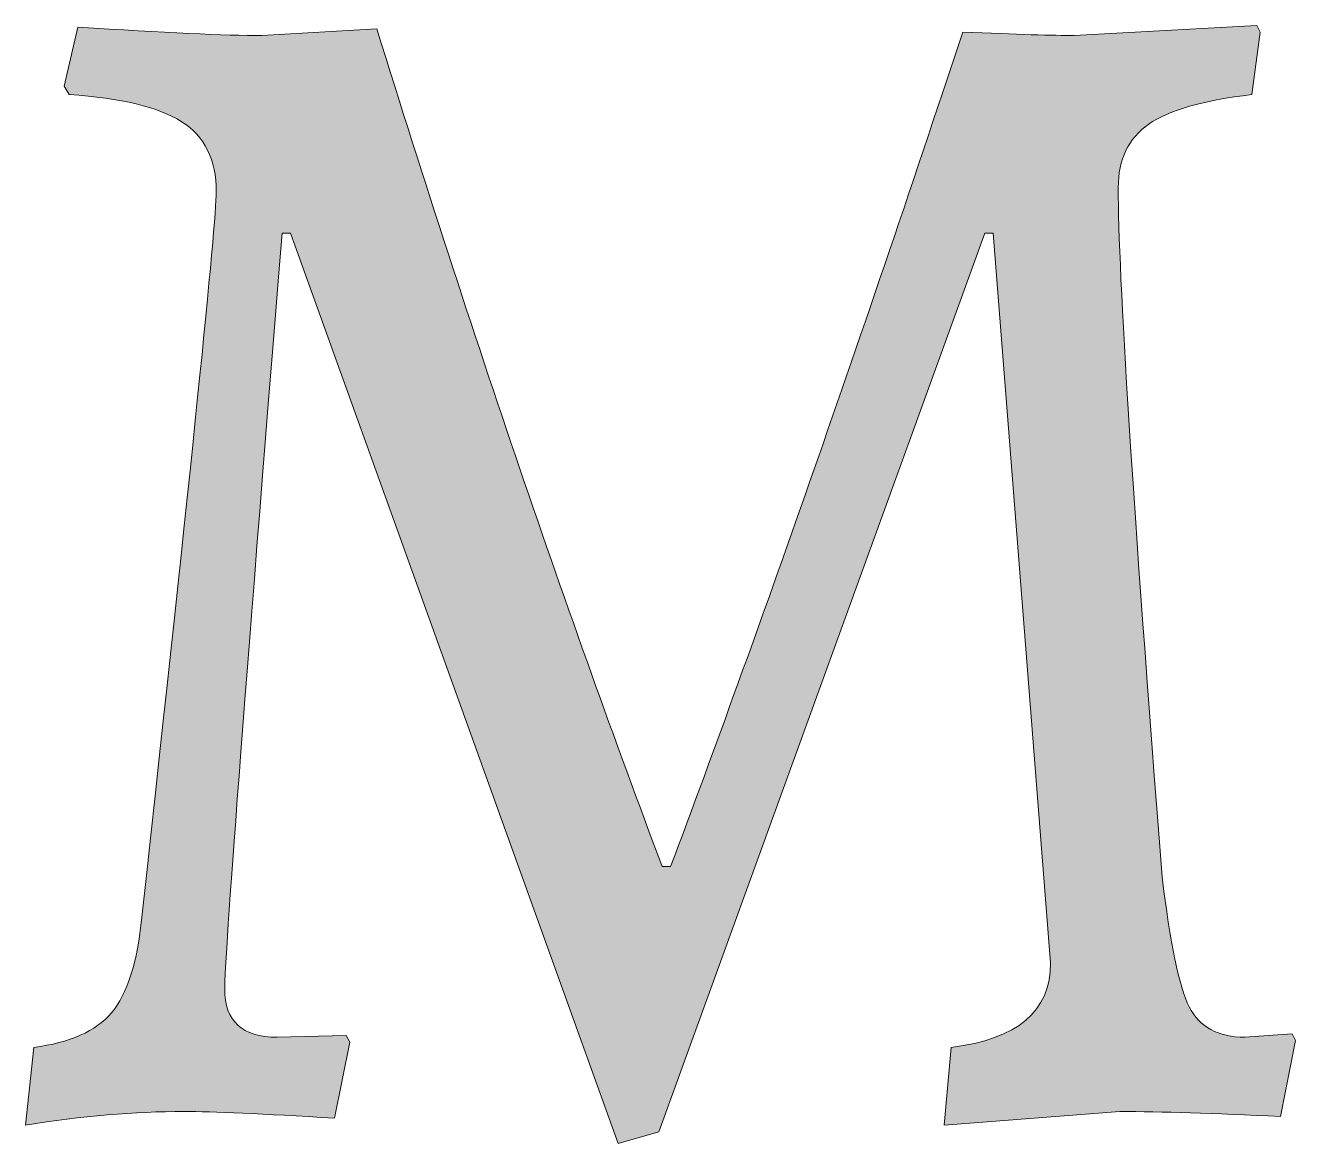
# Model space of a CAD drawing. Header units: inches. Extents: x 30.75 to 38.26, y -31.75 to -24.55.
# Drawn here: x 33.778 to 34.557, y -31.754 to -31.068 of the extents above; entities that cross this region are included whole.
import ezdxf

# ---------------------------------------------------------------- set-up
doc = ezdxf.new("R2010")
doc.units = ezdxf.units.IN
doc.header["$MEASUREMENT"] = 0
doc.layers.add('Layer 3', color=7, linetype='Continuous')

msp = doc.modelspace()

# ---------------------------------------------------------------- hatches: boundary and pattern name
at = {"layer": 'Layer 3', "true_color": 0xffffff}
h = msp.add_hatch(color=7, dxfattribs=at)
h.dxf.hatch_style = 2
edge = h.paths.add_edge_path()
edge.add_spline(control_points=[(33.93539, -31.19516), (33.91189, -31.48478), (33.90017, -31.63941), (33.90017, -31.65911), (33.90017, -31.67881), (33.91085, -31.68867), (33.93227, -31.68867), (33.93227, -31.68867), (33.97478, -31.68763), (33.97478, -31.68763), (33.97478, -31.68763), (33.97687, -31.69176), (33.97687, -31.69176), (33.97687, -31.69176), (33.96755, -31.73841), (33.96755, -31.73841), (33.92328, -31.73564), (33.89255, -31.73428), (33.87523, -31.73428), (33.84483, -31.73428), (33.81234, -31.73704), (33.77783, -31.74258), (33.77783, -31.74258), (33.78298, -31.69489), (33.78298, -31.69489), (33.80511, -31.69212), (33.821, -31.68502), (33.8307, -31.67363), (33.84033, -31.66223), (33.84659, -31.6427), (33.84932, -31.61503), (33.87973, -31.3379), (33.89496, -31.18946), (33.89496, -31.16976), (33.89496, -31.15007), (33.88786, -31.13571), (33.87367, -31.12673), (33.85954, -31.11774), (33.83656, -31.11221), (33.80478, -31.11013), (33.80478, -31.11013), (33.80166, -31.10495), (33.80166, -31.10495), (33.80166, -31.10495), (33.80993, -31.06868), (33.80993, -31.06868), (33.86319, -31.07214), (33.90082, -31.07386), (33.92296, -31.07386), (33.92296, -31.07386), (33.99347, -31.06969), (33.99347, -31.06969), (34.0522, -31.25841), (34.1106, -31.42983), (34.16867, -31.58394), (34.16867, -31.58394), (34.17382, -31.58394), (34.17382, -31.58394), (34.22779, -31.44019), (34.28756, -31.26947), (34.35318, -31.07178), (34.38639, -31.07318), (34.40918, -31.07386), (34.42161, -31.07386), (34.42161, -31.07386), (34.5336, -31.06764), (34.5336, -31.06764), (34.5336, -31.06764), (34.53568, -31.07178), (34.53568, -31.07178), (34.53568, -31.07178), (34.53047, -31.11013), (34.53047, -31.11013), (34.50078, -31.11361), (34.47969, -31.11967), (34.46726, -31.12829), (34.45482, -31.13695), (34.44857, -31.14991), (34.44857, -31.16716), (34.44857, -31.22038), (34.45756, -31.3614), (34.47552, -31.59016), (34.4804, -31.63095), (34.48594, -31.65755), (34.49212, -31.66998), (34.49838, -31.68245), (34.50977, -31.68867), (34.52637, -31.68867), (34.52637, -31.68867), (34.55541, -31.68659), (34.55541, -31.68659), (34.55541, -31.68659), (34.55743, -31.69072), (34.55743, -31.69072), (34.55743, -31.69072), (34.54812, -31.7374), (34.54812, -31.7374), (34.50736, -31.73532), (34.47448, -31.73428), (34.44961, -31.73428), (34.44961, -31.73428), (34.34179, -31.74258), (34.34179, -31.74258), (34.34179, -31.74258), (34.34596, -31.69489), (34.34596, -31.69489), (34.38672, -31.69003), (34.40709, -31.67278), (34.40709, -31.64303), (34.40709, -31.64303), (34.37187, -31.19516), (34.37187, -31.19516), (34.37187, -31.19516), (34.36667, -31.19516), (34.36667, -31.19516), (34.36667, -31.19516), (34.16659, -31.74671), (34.16659, -31.74671), (34.16659, -31.74671), (34.14172, -31.75397), (34.14172, -31.75397), (34.14172, -31.75397), (33.9406, -31.19516), (33.9406, -31.19516), (33.9406, -31.19516), (33.93539, -31.19516), (33.93539, -31.19516)], knot_values=[0, 0, 0, 0, 1, 1, 1, 2, 2, 2, 3, 3, 3, 4, 4, 4, 5, 5, 5, 6, 6, 6, 7, 7, 7, 8, 8, 8, 9, 9, 9, 10, 10, 10, 11, 11, 11, 12, 12, 12, 13, 13, 13, 14, 14, 14, 15, 15, 15, 16, 16, 16, 17, 17, 17, 18, 18, 18, 19, 19, 19, 20, 20, 20, 21, 21, 21, 22, 22, 22, 23, 23, 23, 24, 24, 24, 25, 25, 25, 26, 26, 26, 27, 27, 27, 28, 28, 28, 29, 29, 29, 30, 30, 30, 31, 31, 31, 32, 32, 32, 33, 33, 33, 34, 34, 34, 35, 35, 35, 36, 36, 36, 37, 37, 37, 38, 38, 38, 39, 39, 39, 40, 40, 40, 41, 41, 41, 42, 42, 42, 42], degree=3, periodic=1)

# ---------------------------------------------------------------- linework, layer by layer
at = {"layer": 'Layer 3', "lineweight": 0}
msp.add_open_spline([(33.93539, -31.19516), (33.91189, -31.48478), (33.90017, -31.63941), (33.90017, -31.65911), (33.90017, -31.67881), (33.91085, -31.68867), (33.93227, -31.68867), (33.93227, -31.68867), (33.97478, -31.68763), (33.97478, -31.68763), (33.97478, -31.68763), (33.97687, -31.69176), (33.97687, -31.69176), (33.97687, -31.69176), (33.96755, -31.73841), (33.96755, -31.73841), (33.92328, -31.73564), (33.89255, -31.73428), (33.87523, -31.73428), (33.84483, -31.73428), (33.81234, -31.73704), (33.77783, -31.74258), (33.77783, -31.74258), (33.78298, -31.69489), (33.78298, -31.69489), (33.80511, -31.69212), (33.821, -31.68502), (33.8307, -31.67363), (33.84033, -31.66223), (33.84659, -31.6427), (33.84932, -31.61503), (33.87973, -31.3379), (33.89496, -31.18946), (33.89496, -31.16976), (33.89496, -31.15007), (33.88786, -31.13571), (33.87367, -31.12673), (33.85954, -31.11774), (33.83656, -31.11221), (33.80478, -31.11013), (33.80478, -31.11013), (33.80166, -31.10495), (33.80166, -31.10495), (33.80166, -31.10495), (33.80993, -31.06868), (33.80993, -31.06868), (33.86319, -31.07214), (33.90082, -31.07386), (33.92296, -31.07386), (33.92296, -31.07386), (33.99347, -31.06969), (33.99347, -31.06969), (34.0522, -31.25841), (34.1106, -31.42983), (34.16867, -31.58394), (34.16867, -31.58394), (34.17382, -31.58394), (34.17382, -31.58394), (34.22779, -31.44019), (34.28756, -31.26947), (34.35318, -31.07178), (34.38639, -31.07318), (34.40918, -31.07386), (34.42161, -31.07386), (34.42161, -31.07386), (34.5336, -31.06764), (34.5336, -31.06764), (34.5336, -31.06764), (34.53568, -31.07178), (34.53568, -31.07178), (34.53568, -31.07178), (34.53047, -31.11013), (34.53047, -31.11013), (34.50078, -31.11361), (34.47969, -31.11967), (34.46726, -31.12829), (34.45482, -31.13695), (34.44857, -31.14991), (34.44857, -31.16716), (34.44857, -31.22038), (34.45756, -31.3614), (34.47552, -31.59016), (34.4804, -31.63095), (34.48594, -31.65755), (34.49212, -31.66998), (34.49838, -31.68245), (34.50977, -31.68867), (34.52637, -31.68867), (34.52637, -31.68867), (34.55541, -31.68659), (34.55541, -31.68659), (34.55541, -31.68659), (34.55743, -31.69072), (34.55743, -31.69072), (34.55743, -31.69072), (34.54812, -31.7374), (34.54812, -31.7374), (34.50736, -31.73532), (34.47448, -31.73428), (34.44961, -31.73428), (34.44961, -31.73428), (34.34179, -31.74258), (34.34179, -31.74258), (34.34179, -31.74258), (34.34596, -31.69489), (34.34596, -31.69489), (34.38672, -31.69003), (34.40709, -31.67278), (34.40709, -31.64303), (34.40709, -31.64303), (34.37187, -31.19516), (34.37187, -31.19516), (34.37187, -31.19516), (34.36667, -31.19516), (34.36667, -31.19516), (34.36667, -31.19516), (34.16659, -31.74671), (34.16659, -31.74671), (34.16659, -31.74671), (34.14172, -31.75397), (34.14172, -31.75397), (34.14172, -31.75397), (33.9406, -31.19516), (33.9406, -31.19516), (33.9406, -31.19516), (33.93539, -31.19516), (33.93539, -31.19516)], degree=3, knots=[0, 0, 0, 0, 1, 1, 1, 2, 2, 2, 3, 3, 3, 4, 4, 4, 5, 5, 5, 6, 6, 6, 7, 7, 7, 8, 8, 8, 9, 9, 9, 10, 10, 10, 11, 11, 11, 12, 12, 12, 13, 13, 13, 14, 14, 14, 15, 15, 15, 16, 16, 16, 17, 17, 17, 18, 18, 18, 19, 19, 19, 20, 20, 20, 21, 21, 21, 22, 22, 22, 23, 23, 23, 24, 24, 24, 25, 25, 25, 26, 26, 26, 27, 27, 27, 28, 28, 28, 29, 29, 29, 30, 30, 30, 31, 31, 31, 32, 32, 32, 33, 33, 33, 34, 34, 34, 35, 35, 35, 36, 36, 36, 37, 37, 37, 38, 38, 38, 39, 39, 39, 40, 40, 40, 41, 41, 41, 42, 42, 42, 42], dxfattribs=at)

doc.saveas('drawing.dxf')
